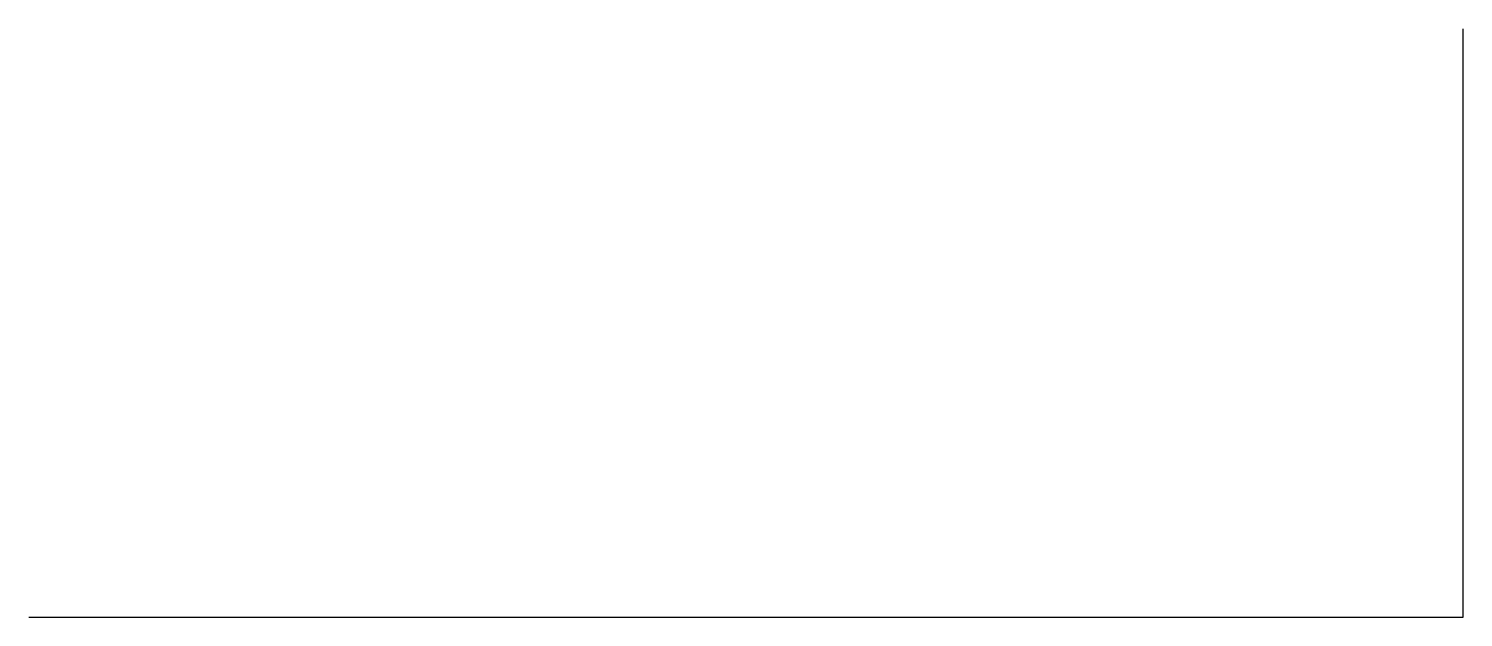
# Model space of a CAD drawing. Header units: millimetres. Extents: x 0 to 100, y 0 to 41.
import ezdxf

# ---------------------------------------------------------------- set-up
doc = ezdxf.new("R2010")
doc.units = ezdxf.units.MM
doc.layers.add('PART', color=7, linetype='CONTINUOUS')

msp = doc.modelspace()

# ---------------------------------------------------------------- linework, layer by layer
at = {"layer": 'PART'}
for p, q in [((100, 0), (100, 41)), ((0, 0), (100, 0))]:
    msp.add_line(p, q, dxfattribs=at)

doc.saveas('drawing.dxf')
